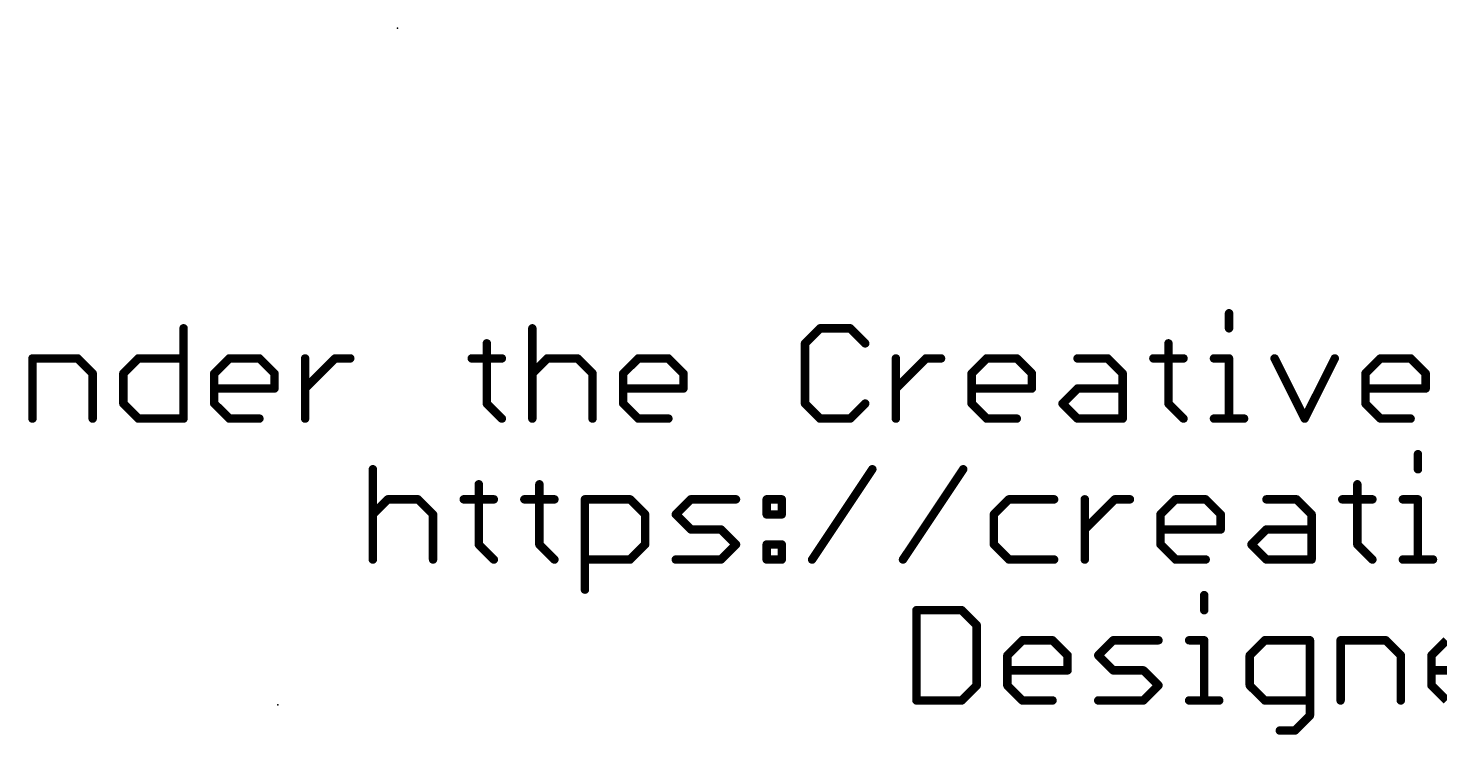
# Model space of a CAD drawing. Extents: x -17 to 166, y -13 to 51.
# Drawn here: x -0.68 to 24.74, y -13.24 to -0.51 of the extents above; entities that cross this region are included whole.
import ezdxf

# ---------------------------------------------------------------- set-up
doc = ezdxf.new("R2010")
doc.units = 0
for name, color, linetype in [('23', 53, 'CONTINUOUS'), ('24', 53, 'CONTINUOUS'), ('51', 53, 'CONTINUOUS')]:
    doc.layers.add(name, color=color, linetype=linetype)

msp = doc.modelspace()

# ---------------------------------------------------------------- linework, layer by layer
at = {"layer": '23'}
msp.add_point((3.81, -12.7), dxfattribs=at)
at = {"layer": '24'}
msp.add_point((5.969, -0.508), dxfattribs=at)
at = {"layer": '51', "const_width": 0.1524}
for points in [[(20.9462, -5.6456), (20.9462, -5.9168)], [(2.1139, -5.9168), (2.1139, -7.5438)], [(8.3964, -5.9168), (8.3964, -7.5438)], [(13.579, -5.9168), (13.3079, -6.188)], [(14.1214, -5.9168), (13.579, -5.9168)], [(14.3925, -6.188), (14.1214, -5.9168)], [(7.5761, -6.188), (7.5761, -7.2726)], [(13.3079, -6.188), (13.3079, -7.2726)], [(19.8548, -6.188), (19.8548, -7.2726)], [(-0.608, -7.5438), (-0.608, -6.4591)], [(-0.608, -6.4591), (0.2055, -6.4591)], [(0.2055, -6.4591), (0.4767, -6.7303)], [(1.0292, -6.7303), (1.3004, -6.4591)], [(1.3004, -6.4591), (2.1139, -6.4591)], [(2.6664, -6.7303), (2.9375, -6.4591)], [(2.9375, -6.4591), (3.4799, -6.4591)], [(3.4799, -6.4591), (3.751, -6.7303)], [(4.3035, -7.5438), (4.3035, -6.4591)], [(4.3035, -7.0015), (4.8458, -6.4591)], [(4.8458, -6.4591), (5.117, -6.4591)], [(7.305, -6.4591), (7.8473, -6.4591)], [(8.3964, -6.7303), (8.6676, -6.4591)], [(8.6676, -6.4591), (9.2099, -6.4591)], [(9.2099, -6.4591), (9.4811, -6.7303)], [(10.0336, -6.7303), (10.3047, -6.4591)], [(10.3047, -6.4591), (10.8471, -6.4591)], [(10.8471, -6.4591), (11.1182, -6.7303)], [(14.945, -7.5438), (14.945, -6.4591)], [(14.945, -7.0015), (15.4874, -6.4591)], [(15.4874, -6.4591), (15.7585, -6.4591)], [(16.3093, -6.7303), (16.5805, -6.4591)], [(16.5805, -6.4591), (17.1228, -6.4591)], [(17.1228, -6.4591), (17.394, -6.7303)], [(18.2176, -6.4591), (18.76, -6.4591)], [(18.76, -6.4591), (19.0311, -6.7303)], [(19.5836, -6.4591), (20.126, -6.4591)], [(20.6751, -6.4591), (20.9462, -6.4591)], [(20.9462, -6.4591), (20.9462, -7.5438)], [(21.7665, -6.4591), (22.3088, -7.5438)], [(22.3088, -7.5438), (22.8512, -6.4591)], [(23.4037, -6.7303), (23.6748, -6.4591)], [(23.6748, -6.4591), (24.2172, -6.4591)], [(24.2172, -6.4591), (24.4883, -6.7303)], [(0.4767, -6.7303), (0.4767, -7.5438)], [(1.0292, -7.2726), (1.0292, -6.7303)], [(2.6664, -7.2726), (2.6664, -6.7303)], [(3.751, -6.7303), (3.751, -7.0015)], [(9.4811, -6.7303), (9.4811, -7.5438)], [(10.0336, -7.2726), (10.0336, -6.7303)], [(11.1182, -6.7303), (11.1182, -7.0015)], [(16.3093, -7.2726), (16.3093, -6.7303)], [(17.394, -6.7303), (17.394, -7.0015)], [(19.0311, -6.7303), (19.0311, -7.5438)], [(23.4037, -7.2726), (23.4037, -6.7303)], [(24.4883, -6.7303), (24.4883, -7.0015)], [(3.751, -7.0015), (2.6664, -7.0015)], [(11.1182, -7.0015), (10.0336, -7.0015)], [(17.394, -7.0015), (16.3093, -7.0015)], [(17.9465, -7.2726), (18.2176, -7.0015)], [(18.2176, -7.0015), (19.0311, -7.0015)], [(24.4883, -7.0015), (23.4037, -7.0015)], [(1.3004, -7.5438), (1.0292, -7.2726)], [(2.9375, -7.5438), (2.6664, -7.2726)], [(7.5761, -7.2726), (7.8473, -7.5438)], [(10.3047, -7.5438), (10.0336, -7.2726)], [(13.3079, -7.2726), (13.579, -7.5438)], [(14.1214, -7.5438), (14.3925, -7.2726)], [(16.5805, -7.5438), (16.3093, -7.2726)], [(18.2176, -7.5438), (17.9465, -7.2726)], [(19.8548, -7.2726), (20.126, -7.5438)], [(23.6748, -7.5438), (23.4037, -7.2726)], [(2.1139, -7.5438), (1.3004, -7.5438)], [(3.4799, -7.5438), (2.9375, -7.5438)], [(10.8471, -7.5438), (10.3047, -7.5438)], [(13.579, -7.5438), (14.1214, -7.5438)], [(17.1228, -7.5438), (16.5805, -7.5438)], [(19.0311, -7.5438), (18.2176, -7.5438)], [(20.6751, -7.5438), (21.2174, -7.5438)], [(24.2172, -7.5438), (23.6748, -7.5438)], [(24.349, -8.1856), (24.349, -8.4568)], [(5.5234, -8.4568), (5.5234, -10.0838)], [(13.4363, -10.0838), (14.5209, -8.4568)], [(15.0734, -10.0838), (16.1581, -8.4568)], [(7.4317, -8.728), (7.4317, -9.8126)], [(8.5231, -8.728), (8.5231, -9.8126)], [(23.2575, -8.728), (23.2575, -9.8126)], [(5.5234, -9.2703), (5.7945, -8.9991)], [(5.7945, -8.9991), (6.3369, -8.9991)], [(6.3369, -8.9991), (6.608, -9.2703)], [(7.1605, -8.9991), (7.7028, -8.9991)], [(8.252, -8.9991), (8.7943, -8.9991)], [(9.3434, -10.6261), (9.3434, -8.9991)], [(9.3434, -8.9991), (10.1569, -8.9991)], [(10.1569, -8.9991), (10.428, -9.2703)], [(10.9805, -9.2703), (11.2517, -8.9991)], [(11.2517, -8.9991), (12.0652, -8.9991)], [(12.6177, -8.9991), (12.8889, -8.9991)], [(12.6177, -9.2703), (12.6177, -8.9991)], [(12.8889, -8.9991), (12.8889, -9.2703)], [(16.9818, -8.9991), (16.7106, -9.2703)], [(17.7952, -8.9991), (16.9818, -8.9991)], [(18.3477, -10.0838), (18.3477, -8.9991)], [(18.3477, -9.5415), (18.8901, -8.9991)], [(18.8901, -8.9991), (19.1612, -8.9991)], [(19.712, -9.2703), (19.9832, -8.9991)], [(19.9832, -8.9991), (20.5255, -8.9991)], [(20.5255, -8.9991), (20.7967, -9.2703)], [(21.6204, -8.9991), (22.1627, -8.9991)], [(22.1627, -8.9991), (22.4339, -9.2703)], [(22.9864, -8.9991), (23.5287, -8.9991)], [(24.0778, -8.9991), (24.349, -8.9991)], [(24.349, -8.9991), (24.349, -10.0838)], [(6.608, -9.2703), (6.608, -10.0838)], [(10.428, -9.2703), (10.428, -9.8126)], [(11.2517, -9.5415), (10.9805, -9.2703)], [(12.8889, -9.2703), (12.6177, -9.2703)], [(16.7106, -9.2703), (16.7106, -9.8126)], [(19.712, -9.8126), (19.712, -9.2703)], [(20.7967, -9.2703), (20.7967, -9.5415)], [(22.4339, -9.2703), (22.4339, -10.0838)], [(11.794, -9.5415), (11.2517, -9.5415)], [(12.0652, -9.8126), (11.794, -9.5415)], [(20.7967, -9.5415), (19.712, -9.5415)], [(21.3492, -9.8126), (21.6204, -9.5415)], [(21.6204, -9.5415), (22.4339, -9.5415)], [(7.4317, -9.8126), (7.7028, -10.0838)], [(8.5231, -9.8126), (8.7943, -10.0838)], [(10.428, -9.8126), (10.1569, -10.0838)], [(11.794, -10.0838), (12.0652, -9.8126)], [(12.6177, -9.8126), (12.8889, -9.8126)], [(12.6177, -10.0838), (12.6177, -9.8126)], [(12.8889, -9.8126), (12.8889, -10.0838)], [(16.7106, -9.8126), (16.9818, -10.0838)], [(19.9832, -10.0838), (19.712, -9.8126)], [(21.6204, -10.0838), (21.3492, -9.8126)], [(23.2575, -9.8126), (23.5287, -10.0838)], [(10.1569, -10.0838), (9.3434, -10.0838)], [(10.9805, -10.0838), (11.794, -10.0838)], [(12.8889, -10.0838), (12.6177, -10.0838)], [(16.9818, -10.0838), (17.7952, -10.0838)], [(20.5255, -10.0838), (19.9832, -10.0838)], [(22.4339, -10.0838), (21.6204, -10.0838)], [(24.0778, -10.0838), (24.6201, -10.0838)], [(20.4988, -10.7256), (20.4988, -10.9968)], [(15.3162, -10.9968), (15.3162, -12.6238)], [(16.1297, -10.9968), (15.3162, -10.9968)], [(16.4009, -11.268), (16.1297, -10.9968)], [(16.4009, -12.3526), (16.4009, -11.268)], [(16.9534, -11.8103), (17.2245, -11.5391)], [(17.2245, -11.5391), (17.7669, -11.5391)], [(17.7669, -11.5391), (18.038, -11.8103)], [(18.5905, -11.8103), (18.8617, -11.5391)], [(18.8617, -11.5391), (19.6752, -11.5391)], [(20.2277, -11.5391), (20.4988, -11.5391)], [(20.4988, -11.5391), (20.4988, -12.6238)], [(21.5903, -11.5391), (21.3191, -11.8103)], [(22.4038, -11.5391), (21.5903, -11.5391)], [(22.4038, -12.895), (22.4038, -11.5391)], [(22.9563, -12.6238), (22.9563, -11.5391)], [(22.9563, -11.5391), (23.7698, -11.5391)], [(23.7698, -11.5391), (24.0409, -11.8103)], [(24.5934, -11.8103), (24.8646, -11.5391)], [(16.9534, -12.3526), (16.9534, -11.8103)], [(18.038, -11.8103), (18.038, -12.0815)], [(18.8617, -12.0815), (18.5905, -11.8103)], [(21.3191, -11.8103), (21.3191, -12.3526)], [(24.0409, -11.8103), (24.0409, -12.6238)], [(24.5934, -12.3526), (24.5934, -11.8103)], [(18.038, -12.0815), (16.9534, -12.0815)], [(19.404, -12.0815), (18.8617, -12.0815)], [(19.6752, -12.3526), (19.404, -12.0815)], [(25.6781, -12.0815), (24.5934, -12.0815)], [(16.1297, -12.6238), (16.4009, -12.3526)], [(17.2245, -12.6238), (16.9534, -12.3526)], [(19.404, -12.6238), (19.6752, -12.3526)], [(21.3191, -12.3526), (21.5903, -12.6238)], [(24.8646, -12.6238), (24.5934, -12.3526)], [(15.3162, -12.6238), (16.1297, -12.6238)], [(17.7669, -12.6238), (17.2245, -12.6238)], [(18.5905, -12.6238), (19.404, -12.6238)], [(20.2277, -12.6238), (20.77, -12.6238)], [(21.5903, -12.6238), (22.4038, -12.6238)], [(22.1326, -13.1661), (22.4038, -12.895)], [(21.8614, -13.1661), (22.1326, -13.1661)]]:
    msp.add_lwpolyline(points, dxfattribs=at)
at = {"layer": '51', "const_width": 0.0762}
for points in [[(20.9843, -5.6456, 1), (20.9081, -5.6456)], [(2.152, -5.9168, 1), (2.0758, -5.9168)], [(8.4345, -5.9168, 1), (8.3583, -5.9168)], [(13.579, -5.8787, 1), (13.579, -5.9549)], [(13.606, -5.9438, 1), (13.5521, -5.8899)], [(14.1483, -5.8899, 1), (14.0944, -5.9438)], [(14.1214, -5.9549, 1), (14.1214, -5.8787)], [(20.9081, -5.9168, 1), (20.9843, -5.9168)], [(7.6142, -6.188, 1), (7.538, -6.188)], [(13.2809, -6.161, 1), (13.3348, -6.2149)], [(13.346, -6.188, 1), (13.2698, -6.188)], [(14.3656, -6.2149, 1), (14.4195, -6.161)], [(19.8929, -6.188, 1), (19.8167, -6.188)], [(-0.5699, -6.4591, 1), (-0.6461, -6.4591)], [(-0.608, -6.421, 1), (-0.608, -6.4972)], [(0.2325, -6.4322, 1), (0.1786, -6.4861)], [(0.2055, -6.4972, 1), (0.2055, -6.421)], [(1.3004, -6.421, 1), (1.3004, -6.4972)], [(1.3273, -6.4861, 1), (1.2734, -6.4322)], [(2.1139, -6.4972, 1), (2.1139, -6.421)], [(2.9375, -6.421, 1), (2.9375, -6.4972)], [(2.9645, -6.4861, 1), (2.9106, -6.4322)], [(3.5068, -6.4322, 1), (3.4529, -6.4861)], [(3.4799, -6.4972, 1), (3.4799, -6.421)], [(4.3416, -6.4591, 1), (4.2654, -6.4591)], [(4.8458, -6.421, 1), (4.8458, -6.4972)], [(4.8728, -6.4861, 1), (4.8189, -6.4322)], [(5.117, -6.4972, 1), (5.117, -6.421)], [(7.305, -6.421, 1), (7.305, -6.4972)], [(7.8473, -6.4972, 1), (7.8473, -6.421)], [(8.6676, -6.421, 1), (8.6676, -6.4972)], [(8.6945, -6.4861, 1), (8.6406, -6.4322)], [(9.2368, -6.4322, 1), (9.183, -6.4861)], [(9.2099, -6.4972, 1), (9.2099, -6.421)], [(10.3047, -6.421, 1), (10.3047, -6.4972)], [(10.3317, -6.4861, 1), (10.2778, -6.4322)], [(10.874, -6.4322, 1), (10.8201, -6.4861)], [(10.8471, -6.4972, 1), (10.8471, -6.421)], [(14.9831, -6.4591, 1), (14.9069, -6.4591)], [(15.4874, -6.421, 1), (15.4874, -6.4972)], [(15.5143, -6.4861, 1), (15.4604, -6.4322)], [(15.7585, -6.4972, 1), (15.7585, -6.421)], [(16.5805, -6.421, 1), (16.5805, -6.4972)], [(16.6074, -6.4861, 1), (16.5535, -6.4322)], [(17.1498, -6.4322, 1), (17.0959, -6.4861)], [(17.1228, -6.4972, 1), (17.1228, -6.421)], [(18.2176, -6.421, 1), (18.2176, -6.4972)], [(18.7869, -6.4322, 1), (18.733, -6.4861)], [(18.76, -6.4972, 1), (18.76, -6.421)], [(19.5836, -6.421, 1), (19.5836, -6.4972)], [(20.126, -6.4972, 1), (20.126, -6.421)], [(20.6751, -6.421, 1), (20.6751, -6.4972)], [(20.9843, -6.4591, 1), (20.9081, -6.4591)], [(20.9462, -6.4972, 1), (20.9462, -6.421)], [(21.8006, -6.4421, 1), (21.7324, -6.4762)], [(22.8852, -6.4762, 1), (22.8171, -6.4421)], [(23.6748, -6.421, 1), (23.6748, -6.4972)], [(23.7018, -6.4861, 1), (23.6479, -6.4322)], [(24.2441, -6.4322, 1), (24.1902, -6.4861)], [(24.2172, -6.4972, 1), (24.2172, -6.421)], [(0.5148, -6.7303, 1), (0.4386, -6.7303)], [(0.4498, -6.7572, 1), (0.5036, -6.7034)], [(1.0673, -6.7303, 1), (0.9911, -6.7303)], [(1.0023, -6.7034, 1), (1.0561, -6.7572)], [(2.7045, -6.7303, 1), (2.6283, -6.7303)], [(2.6394, -6.7034, 1), (2.6933, -6.7572)], [(3.7891, -6.7303, 1), (3.7129, -6.7303)], [(3.7241, -6.7572, 1), (3.778, -6.7034)], [(8.3695, -6.7034, 1), (8.4233, -6.7572)], [(9.5192, -6.7303, 1), (9.443, -6.7303)], [(9.4541, -6.7572, 1), (9.508, -6.7034)], [(10.0717, -6.7303, 1), (9.9955, -6.7303)], [(10.0066, -6.7034, 1), (10.0605, -6.7572)], [(11.1563, -6.7303, 1), (11.0801, -6.7303)], [(11.0913, -6.7572, 1), (11.1452, -6.7034)], [(16.3474, -6.7303, 1), (16.2712, -6.7303)], [(16.2824, -6.7034, 1), (16.3363, -6.7572)], [(17.4321, -6.7303, 1), (17.3559, -6.7303)], [(17.367, -6.7572, 1), (17.4209, -6.7034)], [(19.0692, -6.7303, 1), (18.993, -6.7303)], [(19.0042, -6.7572, 1), (19.0581, -6.7034)], [(23.4418, -6.7303, 1), (23.3656, -6.7303)], [(23.3767, -6.7034, 1), (23.4306, -6.7572)], [(24.5264, -6.7303, 1), (24.4502, -6.7303)], [(24.4614, -6.7572, 1), (24.5153, -6.7034)], [(2.6664, -6.9634, 1), (2.6664, -7.0396)], [(3.7129, -7.0015, 1), (3.7891, -7.0015)], [(3.751, -7.0396, 1), (3.751, -6.9634)], [(4.2766, -6.9745, 1), (4.3305, -7.0284)], [(10.0336, -6.9634, 1), (10.0336, -7.0396)], [(11.0801, -7.0015, 1), (11.1563, -7.0015)], [(11.1182, -7.0396, 1), (11.1182, -6.9634)], [(14.9181, -6.9745, 1), (14.972, -7.0284)], [(16.3093, -6.9634, 1), (16.3093, -7.0396)], [(17.3559, -7.0015, 1), (17.4321, -7.0015)], [(17.394, -7.0396, 1), (17.394, -6.9634)], [(18.2176, -6.9634, 1), (18.2176, -7.0396)], [(18.2446, -7.0284, 1), (18.1907, -6.9745)], [(19.0311, -7.0396, 1), (19.0311, -6.9634)], [(23.4037, -6.9634, 1), (23.4037, -7.0396)], [(24.4502, -7.0015, 1), (24.5264, -7.0015)], [(24.4883, -7.0396, 1), (24.4883, -6.9634)], [(1.0561, -7.2457, 1), (1.0023, -7.2996)], [(0.9911, -7.2726, 1), (1.0673, -7.2726)], [(2.6933, -7.2457, 1), (2.6394, -7.2996)], [(2.6283, -7.2726, 1), (2.7045, -7.2726)], [(7.6031, -7.2457, 1), (7.5492, -7.2996)], [(7.538, -7.2726, 1), (7.6142, -7.2726)], [(10.0605, -7.2457, 1), (10.0066, -7.2996)], [(9.9955, -7.2726, 1), (10.0717, -7.2726)], [(13.3348, -7.2457, 1), (13.2809, -7.2996)], [(13.2698, -7.2726, 1), (13.346, -7.2726)], [(14.4195, -7.2996, 1), (14.3656, -7.2457)], [(16.3363, -7.2457, 1), (16.2824, -7.2996)], [(16.2712, -7.2726, 1), (16.3474, -7.2726)], [(17.9734, -7.2457, 1), (17.9195, -7.2996)], [(17.9195, -7.2457, 1), (17.9734, -7.2996)], [(19.8817, -7.2457, 1), (19.8279, -7.2996)], [(19.8167, -7.2726, 1), (19.8929, -7.2726)], [(23.4306, -7.2457, 1), (23.3767, -7.2996)], [(23.3656, -7.2726, 1), (23.4418, -7.2726)], [(-0.6461, -7.5438, 1), (-0.5699, -7.5438)], [(0.4386, -7.5438, 1), (0.5148, -7.5438)], [(1.3004, -7.5057, 1), (1.3004, -7.5819)], [(1.2734, -7.5707, 1), (1.3273, -7.5169)], [(2.0758, -7.5438, 1), (2.152, -7.5438)], [(2.1139, -7.5819, 1), (2.1139, -7.5057)], [(2.9375, -7.5057, 1), (2.9375, -7.5819)], [(2.9106, -7.5707, 1), (2.9645, -7.5169)], [(3.4799, -7.5819, 1), (3.4799, -7.5057)], [(4.2654, -7.5438, 1), (4.3416, -7.5438)], [(7.8204, -7.5707, 1), (7.8742, -7.5169)], [(8.3583, -7.5438, 1), (8.4345, -7.5438)], [(9.443, -7.5438, 1), (9.5192, -7.5438)], [(10.3047, -7.5057, 1), (10.3047, -7.5819)], [(10.2778, -7.5707, 1), (10.3317, -7.5169)], [(10.8471, -7.5819, 1), (10.8471, -7.5057)], [(13.579, -7.5057, 1), (13.579, -7.5819)], [(13.5521, -7.5707, 1), (13.606, -7.5169)], [(14.0944, -7.5169, 1), (14.1483, -7.5707)], [(14.1214, -7.5819, 1), (14.1214, -7.5057)], [(14.9069, -7.5438, 1), (14.9831, -7.5438)], [(16.5805, -7.5057, 1), (16.5805, -7.5819)], [(16.5535, -7.5707, 1), (16.6074, -7.5169)], [(17.1228, -7.5819, 1), (17.1228, -7.5057)], [(18.2176, -7.5057, 1), (18.2176, -7.5819)], [(18.1907, -7.5707, 1), (18.2446, -7.5169)], [(18.993, -7.5438, 1), (19.0692, -7.5438)], [(19.0311, -7.5819, 1), (19.0311, -7.5057)], [(20.099, -7.5707, 1), (20.1529, -7.5169)], [(20.6751, -7.5057, 1), (20.6751, -7.5819)], [(20.9081, -7.5438, 1), (20.9843, -7.5438)], [(21.2174, -7.5819, 1), (21.2174, -7.5057)], [(22.2748, -7.5268, 1), (22.3429, -7.5608)], [(22.2748, -7.5608, 1), (22.3429, -7.5268)], [(23.6748, -7.5057, 1), (23.6748, -7.5819)], [(23.6479, -7.5707, 1), (23.7018, -7.5169)], [(24.2172, -7.5819, 1), (24.2172, -7.5057)], [(24.3871, -8.1856, 1), (24.3109, -8.1856)], [(5.5615, -8.4568, 1), (5.4853, -8.4568)], [(14.5526, -8.4779, 1), (14.4892, -8.4357)], [(16.1898, -8.4779, 1), (16.1264, -8.4357)], [(24.3109, -8.4568, 1), (24.3871, -8.4568)], [(7.4698, -8.728, 1), (7.3936, -8.728)], [(8.5612, -8.728, 1), (8.485, -8.728)], [(23.2956, -8.728, 1), (23.2194, -8.728)], [(5.7945, -8.961, 1), (5.7945, -9.0372)], [(5.8215, -9.0261, 1), (5.7676, -8.9722)], [(6.3638, -8.9722, 1), (6.3099, -9.0261)], [(6.3369, -9.0372, 1), (6.3369, -8.961)], [(7.1605, -8.961, 1), (7.1605, -9.0372)], [(7.7028, -9.0372, 1), (7.7028, -8.961)], [(8.252, -8.961, 1), (8.252, -9.0372)], [(8.7943, -9.0372, 1), (8.7943, -8.961)], [(9.3815, -8.9991, 1), (9.3053, -8.9991)], [(9.3434, -8.961, 1), (9.3434, -9.0372)], [(10.1838, -8.9722, 1), (10.1299, -9.0261)], [(10.1569, -9.0372, 1), (10.1569, -8.961)], [(11.2517, -8.961, 1), (11.2517, -9.0372)], [(11.2786, -9.0261, 1), (11.2248, -8.9722)], [(12.0652, -9.0372, 1), (12.0652, -8.961)], [(12.6177, -8.961, 1), (12.6177, -9.0372)], [(12.6558, -8.9991, 1), (12.5796, -8.9991)], [(12.927, -8.9991, 1), (12.8508, -8.9991)], [(12.8889, -9.0372, 1), (12.8889, -8.961)], [(16.9818, -8.961, 1), (16.9818, -9.0372)], [(17.0087, -9.0261, 1), (16.9548, -8.9722)], [(17.7952, -9.0372, 1), (17.7952, -8.961)], [(18.3858, -8.9991, 1), (18.3096, -8.9991)], [(18.8901, -8.961, 1), (18.8901, -9.0372)], [(18.917, -9.0261, 1), (18.8631, -8.9722)], [(19.1612, -9.0372, 1), (19.1612, -8.961)], [(19.9832, -8.961, 1), (19.9832, -9.0372)], [(20.0101, -9.0261, 1), (19.9563, -8.9722)], [(20.5525, -8.9722, 1), (20.4986, -9.0261)], [(20.5255, -9.0372, 1), (20.5255, -8.961)], [(21.6204, -8.961, 1), (21.6204, -9.0372)], [(22.1896, -8.9722, 1), (22.1358, -9.0261)], [(22.1627, -9.0372, 1), (22.1627, -8.961)], [(22.9864, -8.961, 1), (22.9864, -9.0372)], [(23.5287, -9.0372, 1), (23.5287, -8.961)], [(24.0778, -8.961, 1), (24.0778, -9.0372)], [(24.3871, -8.9991, 1), (24.3109, -8.9991)], [(24.349, -9.0372, 1), (24.349, -8.961)], [(5.4964, -9.2434, 1), (5.5503, -9.2972)], [(6.6461, -9.2703, 1), (6.5699, -9.2703)], [(6.5811, -9.2972, 1), (6.635, -9.2434)], [(10.4661, -9.2703, 1), (10.3899, -9.2703)], [(10.4011, -9.2972, 1), (10.455, -9.2434)], [(11.0075, -9.2434, 1), (10.9536, -9.2972)], [(10.9536, -9.2434, 1), (11.0075, -9.2972)], [(12.6177, -9.2322, 1), (12.6177, -9.3084)], [(12.5796, -9.2703, 1), (12.6558, -9.2703)], [(12.8508, -9.2703, 1), (12.927, -9.2703)], [(12.8889, -9.3084, 1), (12.8889, -9.2322)], [(16.7487, -9.2703, 1), (16.6725, -9.2703)], [(16.6836, -9.2434, 1), (16.7375, -9.2972)], [(19.7501, -9.2703, 1), (19.6739, -9.2703)], [(19.6851, -9.2434, 1), (19.739, -9.2972)], [(20.8348, -9.2703, 1), (20.7586, -9.2703)], [(20.7698, -9.2972, 1), (20.8236, -9.2434)], [(22.472, -9.2703, 1), (22.3958, -9.2703)], [(22.4069, -9.2972, 1), (22.4608, -9.2434)], [(11.2517, -9.5034, 1), (11.2517, -9.5796)], [(11.2248, -9.5684, 1), (11.2786, -9.5145)], [(11.821, -9.5145, 1), (11.7671, -9.5684)], [(11.794, -9.5796, 1), (11.794, -9.5034)], [(18.3208, -9.5145, 1), (18.3747, -9.5684)], [(19.712, -9.5034, 1), (19.712, -9.5796)], [(20.7586, -9.5415, 1), (20.8348, -9.5415)], [(20.7967, -9.5796, 1), (20.7967, -9.5034)], [(21.6204, -9.5034, 1), (21.6204, -9.5796)], [(21.6473, -9.5684, 1), (21.5934, -9.5145)], [(22.4339, -9.5796, 1), (22.4339, -9.5034)], [(7.4586, -9.7857, 1), (7.4047, -9.8396)], [(7.3936, -9.8126, 1), (7.4698, -9.8126)], [(8.5501, -9.7857, 1), (8.4962, -9.8396)], [(8.485, -9.8126, 1), (8.5612, -9.8126)], [(10.3899, -9.8126, 1), (10.4661, -9.8126)], [(10.455, -9.8396, 1), (10.4011, -9.7857)], [(12.0921, -9.8396, 1), (12.0383, -9.7857)], [(12.0383, -9.8396, 1), (12.0921, -9.7857)], [(12.6177, -9.7745, 1), (12.6177, -9.8507)], [(12.6558, -9.8126, 1), (12.5796, -9.8126)], [(12.927, -9.8126, 1), (12.8508, -9.8126)], [(12.8889, -9.8507, 1), (12.8889, -9.7745)], [(16.7375, -9.7857, 1), (16.6836, -9.8396)], [(16.6725, -9.8126, 1), (16.7487, -9.8126)], [(19.739, -9.7857, 1), (19.6851, -9.8396)], [(19.6739, -9.8126, 1), (19.7501, -9.8126)], [(21.3761, -9.7857, 1), (21.3223, -9.8396)], [(21.3223, -9.7857, 1), (21.3761, -9.8396)], [(23.2845, -9.7857, 1), (23.2306, -9.8396)], [(23.2194, -9.8126, 1), (23.2956, -9.8126)], [(5.4853, -10.0838, 1), (5.5615, -10.0838)], [(6.5699, -10.0838, 1), (6.6461, -10.0838)], [(7.6759, -10.1107, 1), (7.7298, -10.0569)], [(8.7673, -10.1107, 1), (8.8212, -10.0569)], [(9.3434, -10.0457, 1), (9.3434, -10.1219)], [(10.1299, -10.0569, 1), (10.1838, -10.1107)], [(10.1569, -10.1219, 1), (10.1569, -10.0457)], [(10.9805, -10.0457, 1), (10.9805, -10.1219)], [(11.7671, -10.0569, 1), (11.821, -10.1107)], [(11.794, -10.1219, 1), (11.794, -10.0457)], [(12.6177, -10.0457, 1), (12.6177, -10.1219)], [(12.5796, -10.0838, 1), (12.6558, -10.0838)], [(12.8508, -10.0838, 1), (12.927, -10.0838)], [(12.8889, -10.1219, 1), (12.8889, -10.0457)], [(13.4046, -10.0627, 1), (13.468, -10.1049)], [(15.0417, -10.0627, 1), (15.1051, -10.1049)], [(16.9818, -10.0457, 1), (16.9818, -10.1219)], [(16.9548, -10.1107, 1), (17.0087, -10.0569)], [(17.7952, -10.1219, 1), (17.7952, -10.0457)], [(18.3096, -10.0838, 1), (18.3858, -10.0838)], [(19.9832, -10.0457, 1), (19.9832, -10.1219)], [(19.9563, -10.1107, 1), (20.0101, -10.0569)], [(20.5255, -10.1219, 1), (20.5255, -10.0457)], [(21.6204, -10.0457, 1), (21.6204, -10.1219)], [(21.5934, -10.1107, 1), (21.6473, -10.0569)], [(22.3958, -10.0838, 1), (22.472, -10.0838)], [(22.4339, -10.1219, 1), (22.4339, -10.0457)], [(23.5017, -10.1107, 1), (23.5556, -10.0569)], [(24.0778, -10.0457, 1), (24.0778, -10.1219)], [(24.3109, -10.0838, 1), (24.3871, -10.0838)], [(24.6201, -10.1219, 1), (24.6201, -10.0457)], [(9.3053, -10.6261, 1), (9.3815, -10.6261)], [(20.5369, -10.7256, 1), (20.4607, -10.7256)], [(15.3543, -10.9968, 1), (15.2781, -10.9968)], [(15.3162, -10.9587, 1), (15.3162, -11.0349)], [(16.1566, -10.9699, 1), (16.1028, -11.0238)], [(16.1297, -11.0349, 1), (16.1297, -10.9587)], [(20.4607, -10.9968, 1), (20.5369, -10.9968)], [(16.439, -11.268, 1), (16.3628, -11.268)], [(16.3739, -11.2949, 1), (16.4278, -11.241)], [(17.2245, -11.501, 1), (17.2245, -11.5772)], [(17.2515, -11.5661, 1), (17.1976, -11.5122)], [(17.7938, -11.5122, 1), (17.7399, -11.5661)], [(17.7669, -11.5772, 1), (17.7669, -11.501)], [(18.8617, -11.501, 1), (18.8617, -11.5772)], [(18.8886, -11.5661, 1), (18.8347, -11.5122)], [(19.6752, -11.5772, 1), (19.6752, -11.501)], [(20.2277, -11.501, 1), (20.2277, -11.5772)], [(20.5369, -11.5391, 1), (20.4607, -11.5391)], [(20.4988, -11.5772, 1), (20.4988, -11.501)], [(21.5903, -11.501, 1), (21.5903, -11.5772)], [(21.6172, -11.5661, 1), (21.5633, -11.5122)], [(22.4419, -11.5391, 1), (22.3657, -11.5391)], [(22.4038, -11.5772, 1), (22.4038, -11.501)], [(22.9944, -11.5391, 1), (22.9182, -11.5391)], [(22.9563, -11.501, 1), (22.9563, -11.5772)], [(23.7967, -11.5122, 1), (23.7428, -11.5661)], [(23.7698, -11.5772, 1), (23.7698, -11.501)], [(16.9915, -11.8103, 1), (16.9153, -11.8103)], [(16.9264, -11.7834, 1), (16.9803, -11.8372)], [(18.0761, -11.8103, 1), (17.9999, -11.8103)], [(18.0111, -11.8372, 1), (18.065, -11.7834)], [(18.6175, -11.7834, 1), (18.5636, -11.8372)], [(18.5636, -11.7834, 1), (18.6175, -11.8372)], [(21.3572, -11.8103, 1), (21.281, -11.8103)], [(21.2922, -11.7834, 1), (21.346, -11.8372)], [(24.079, -11.8103, 1), (24.0028, -11.8103)], [(24.014, -11.8372, 1), (24.0679, -11.7834)], [(24.6315, -11.8103, 1), (24.5553, -11.8103)], [(24.5665, -11.7834, 1), (24.6204, -11.8372)], [(16.9534, -12.0434, 1), (16.9534, -12.1196)], [(17.9999, -12.0815, 1), (18.0761, -12.0815)], [(18.038, -12.1196, 1), (18.038, -12.0434)], [(18.8617, -12.0434, 1), (18.8617, -12.1196)], [(18.8347, -12.1084, 1), (18.8886, -12.0545)], [(19.4309, -12.0545, 1), (19.3771, -12.1084)], [(19.404, -12.1196, 1), (19.404, -12.0434)], [(24.5934, -12.0434, 1), (24.5934, -12.1196)], [(16.3628, -12.3526, 1), (16.439, -12.3526)], [(16.4278, -12.3796, 1), (16.3739, -12.3257)], [(16.9803, -12.3257, 1), (16.9264, -12.3796)], [(16.9153, -12.3526, 1), (16.9915, -12.3526)], [(19.7021, -12.3796, 1), (19.6482, -12.3257)], [(19.6482, -12.3796, 1), (19.7021, -12.3257)], [(21.346, -12.3257, 1), (21.2922, -12.3796)], [(21.281, -12.3526, 1), (21.3572, -12.3526)], [(24.6204, -12.3257, 1), (24.5665, -12.3796)], [(24.5553, -12.3526, 1), (24.6315, -12.3526)], [(15.3162, -12.5857, 1), (15.3162, -12.6619)], [(15.2781, -12.6238, 1), (15.3543, -12.6238)], [(16.1028, -12.5969, 1), (16.1566, -12.6507)], [(16.1297, -12.6619, 1), (16.1297, -12.5857)], [(17.2245, -12.5857, 1), (17.2245, -12.6619)], [(17.1976, -12.6507, 1), (17.2515, -12.5969)], [(17.7669, -12.6619, 1), (17.7669, -12.5857)], [(18.5905, -12.5857, 1), (18.5905, -12.6619)], [(19.3771, -12.5969, 1), (19.4309, -12.6507)], [(19.404, -12.6619, 1), (19.404, -12.5857)], [(20.2277, -12.5857, 1), (20.2277, -12.6619)], [(20.4607, -12.6238, 1), (20.5369, -12.6238)], [(20.77, -12.6619, 1), (20.77, -12.5857)], [(21.5903, -12.5857, 1), (21.5903, -12.6619)], [(21.5633, -12.6507, 1), (21.6172, -12.5969)], [(22.4038, -12.6619, 1), (22.4038, -12.5857)], [(22.9182, -12.6238, 1), (22.9944, -12.6238)], [(24.0028, -12.6238, 1), (24.079, -12.6238)], [(22.3657, -12.895, 1), (22.4419, -12.895)], [(22.4307, -12.9219, 1), (22.3768, -12.868)], [(21.8614, -13.128, 1), (21.8614, -13.2042)], [(22.1057, -13.1392, 1), (22.1595, -13.1931)], [(22.1326, -13.2042, 1), (22.1326, -13.128)]]:
    msp.add_lwpolyline(points, format="xyb", dxfattribs=at)

doc.saveas('drawing.dxf')
